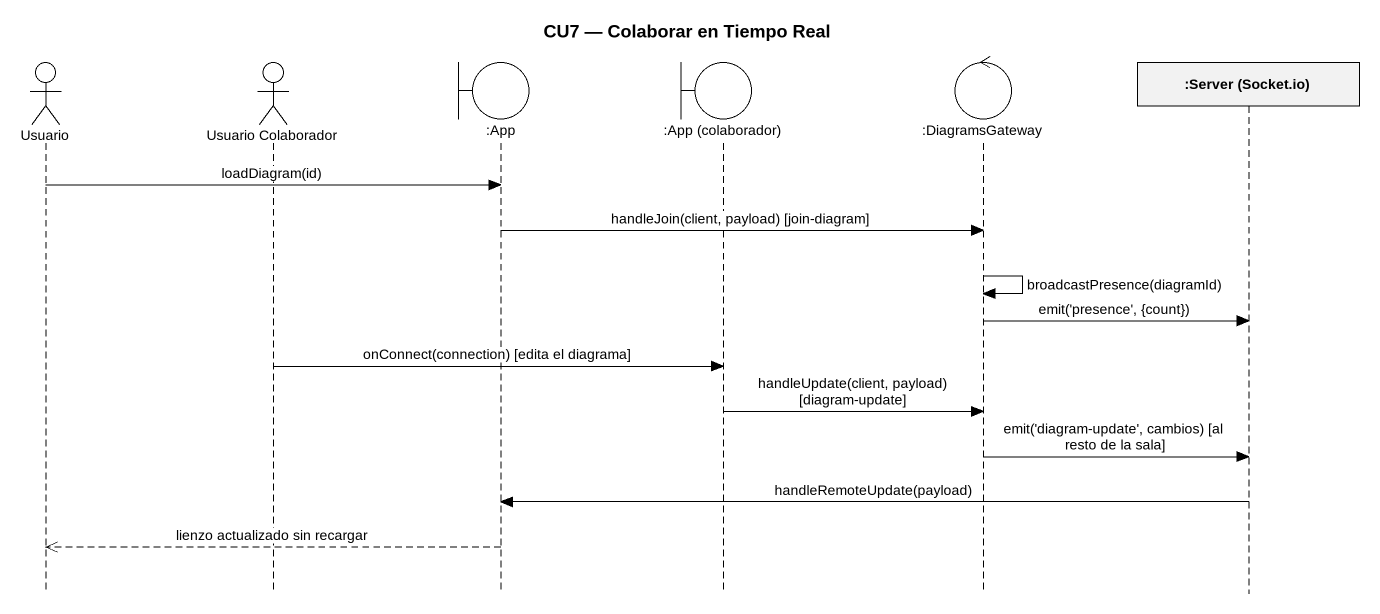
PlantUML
@startuml
title CU7 — Colaborar en Tiempo Real
hide footbox
actor Usuario
actor "Usuario Colaborador" as Usuario_Colaborador
boundary ":App" as App
boundary ":App (colaborador)" as App_colaborador
control ":DiagramsGateway" as DiagramsGateway
participant ":Server (Socket.io)" as Server_Socket_io

Usuario -> App : loadDiagram(id)
App -> DiagramsGateway : handleJoin(client, payload) [join-diagram]
DiagramsGateway -> DiagramsGateway : broadcastPresence(diagramId)
DiagramsGateway -> Server_Socket_io : emit('presence', {count})
Usuario_Colaborador -> App_colaborador : onConnect(connection) [edita el diagrama]
App_colaborador -> DiagramsGateway : handleUpdate(client, payload) [diagram-update]
DiagramsGateway -> Server_Socket_io : emit('diagram-update', cambios) [al resto de la sala]
Server_Socket_io -> App : handleRemoteUpdate(payload)
App -->> Usuario : lienzo actualizado sin recargar
@enduml
